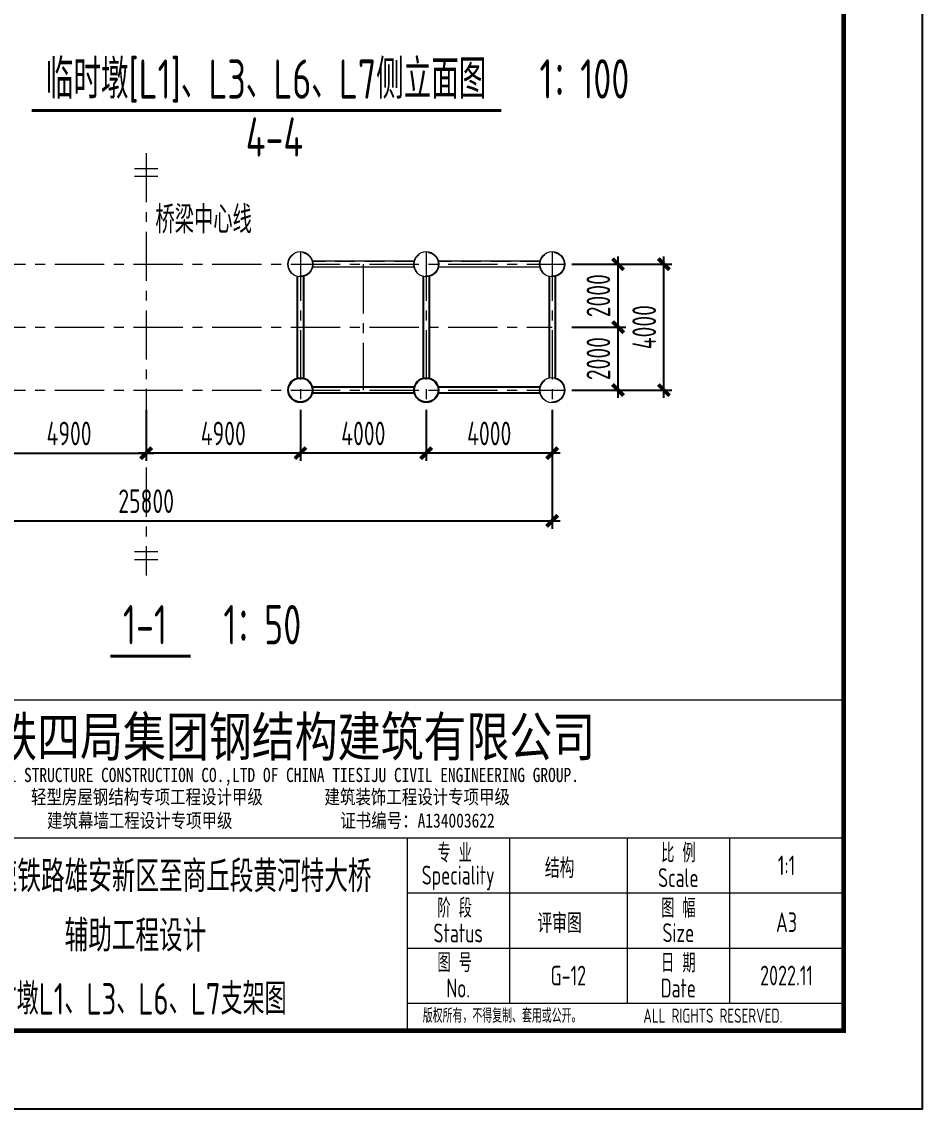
# Model space of a CAD drawing. Extents: x -2876908 to 633791, y -1383861 to 872234.
# Drawn here: x -1126782 to -1069560, y -631023 to -561891 of the extents above; entities that cross this region are included whole.
import ezdxf
from ezdxf.enums import TextEntityAlignment as Align

# ---------------------------------------------------------------- set-up
doc = ezdxf.new("R2010")
doc.units = 0
doc.header["$LTSCALE"] = 5
doc.header["$MEASUREMENT"] = 0
doc.linetypes.add('CENTER', pattern=[2, 1.25, -0.25, 0.25, -0.25])
doc.linetypes.add('DASHED', pattern=[0.75, 0.5, -0.25])
doc.layers.get('0').update_dxf_attribs({"linetype": 'CONTINUOUS', "lineweight": 25})
doc.layers.get('DEFPOINTS').update_dxf_attribs({"color": 35, "linetype": 'CONTINUOUS', "lineweight": 13})
for name, color, linetype, lineweight in [('1粗实线', 1, 'CONTINUOUS', 30), ('3中心线', 6, 'CENTER', 18), ('4虚线', 2, 'DASHED', 18), ('5标注', 3, 'CONTINUOUS', 15), ('6文本', 7, 'CONTINUOUS', 15), ('8轮廓线', 4, 'CONTINUOUS', 15), ('DIM', 3, 'CONTINUOUS', 0), ('HFZT', 5, 'CONTINUOUS', 15), ('THIN', 7, 'CONTINUOUS', 0)]:
    doc.layers.add(name, color=color, linetype=linetype, lineweight=lineweight)
for name, color, linetype in [('M_Dim', 3, 'CONTINUOUS'), ('M_Prof', 2, 'CONTINUOUS'), ('XI', 7, 'CONTINUOUS')]:
    doc.layers.add(name, color=color, linetype=linetype)
doc.styles.add('TSSD_Dimension', font='tssdeng.shx', dxfattribs={"width": 0.7, "bigfont": 'hztxt.shx'})
doc.styles.add('TSSD_NORM', font='tssdeng.shx', dxfattribs={"width": 0.7, "bigfont": 'hztxt.shx'})
doc.styles.add('图框-仿宋', font='tssdeng.shx', dxfattribs={"bigfont": 'hztxt.shx'})
doc.styles.add('图框-黑体', font='simhei.ttf', dxfattribs={"width": 0.9})
doc.styles.add('桥梁', font='tssdeng.shx', dxfattribs={"width": 0.75, "bigfont": 'hztxt.shx'})
doc.dimstyles.new('TSSD_100_100', dxfattribs={"dimtxt": 300, "dimasz": 100, "dimexe": 100, "dimexo": 250, "dimgap": 100, "dimtad": 1, "dimdec": 0, "dimzin": 0, "dimdsep": 46, "dimtxsty": 'TSSD_Dimension', "dimblk": 'ARCHTICK', "dimblk1": 'ARCHTICK', "dimblk2": 'ARCHTICK', "dimcen": 0, "dimdle": 100, "dimclrt": 7, "dimadec": 0, "dimazin": 0, "dimtfac": 1, "dimtdec": 0, "dimtix": 1, "dimtmove": 2, "dimatfit": 3, "dimfxl": 1, "dimtolj": 1, "dimtzin": 0, "dimarcsym": 0})

# ---------------------------------------------------------------- blocks, each defined once
blk = doc.blocks.new('_ArchTick')
at = {"color": 0, "linetype": 'ByBlock', "const_width": 0.5}
blk.add_lwpolyline([(-0.71, -0.71), (0.71, 0.71)], dxfattribs=at)
blk = doc.blocks.new('*D2044')
at = {"layer": 'DEFPOINTS', "color": 0, "transparency": 16777216}
for p in [(-1144677, -585306), (-1093077, -585306), (-1093077, -593620)]:
    blk.add_point(p, dxfattribs=at)
at = {"layer": 'DIM', "color": 0, "lineweight": -2, "transparency": 16777216}
for p, q in [((-1144677, -586556), (-1144677, -594120)), ((-1093077, -586556), (-1093077, -594120)), ((-1145177, -593620), (-1092577, -593620))]:
    blk.add_line(p, q, dxfattribs=at)
at = {"layer": 'DIM', "color": 0, "lineweight": -2, "transparency": 16777216, "xscale": 500, "yscale": 500, "zscale": 500, "rotation": 180}
blk.add_blockref('_ArchTick', (-1144677, -593620), dxfattribs=at)
at = {"layer": 'DIM', "color": 0, "lineweight": -2, "transparency": 16777216, "xscale": 500, "yscale": 500, "zscale": 500}
blk.add_blockref('_ArchTick', (-1093077, -593620), dxfattribs=at)
at = {"layer": 'DIM', "color": 7, "transparency": 16777216, "insert": (-1118877, -592370), "char_height": 1500, "attachment_point": 5, "style": 'TSSD_Dimension'}
blk.add_mtext('\\A1;25800', dxfattribs=at)
blk = doc.blocks.new('施工设计图框')
at = {"color": 7, "linetype": 'Continuous'}
blk.add_lwpolyline([(-395.5, -13.5), (-395.5, 283.5), (24.5, 283.5), (24.5, -13.5), (-395.5, -13.5)], dxfattribs=at)
at = {"layer": '1粗实线', "color": 7, "linetype": 'Continuous', "const_width": 0.6}
blk.add_lwpolyline([(-370.5, -3.5), (-370.5, 273.5), (14.5, 273.5), (14.5, -3.5), (-370.5, -3.5)], dxfattribs=at)
at = {"layer": 'HFZT'}
for p, q in [((14.5, 38.5), (-147.5, 38.5)), ((14.5, -3.5), (14.5, 38.5)), ((-147.5, 21), (14.5, 21)), ((-40.98, 21), (-40.98, -3.5)), ((-40.81, 21), (14.5, 21)), ((-27.98, 21), (-27.98, 0)), ((-13, 21), (-13, 0)), ((0, 21), (0, 0)), ((-40.98, 14), (14.5, 14)), ((-40.98, 7), (14.5, 7)), ((-40.98, 0), (14.5, 0)), ((-147.5, -3.5), (14.5, -3.5))]:
    blk.add_line(p, q, dxfattribs=at)
at = {"layer": 'HFZT', "style": '图框-仿宋', "width": 0.7}
for s, p in [('专 业', (-34.93, 19.2)), ('比 例', (-6.5, 19.2)), ('Speciality', (-34.48, 15.91)), ('Scale', (-6.5, 15.95)), ('阶 段', (-34.93, 12.2)), ('图 幅', (-6.5, 12.2)), ('Status', (-34.48, 8.91)), ('Size', (-6.5, 8.95)), ('图 号', (-34.93, 5.2)), ('日 期', (-6.5, 5.2)), ('No.', (-34.48, 1.91)), ('Date', (-6.5, 1.91))]:
    blk.add_text(s, height=2.4, dxfattribs=at).set_placement(p, align=Align.MIDDLE)
at = {"layer": 'HFZT', "color": 2, "style": '桥梁', "width": 0.75}
for s, p in [('京雄商高速铁路雄安新区至商丘段黄河特大桥', (-75.5, 14.1)), ('辅助工程设计', (-75.5, 6.55))]:
    blk.add_text(s, height=4, dxfattribs=at).set_placement(p, align=Align.CENTER)
at = {"layer": 'HFZT', "color": 2}
for s, style, width, p in [('结构', '桥梁', 0.75, (-21.59, 17.28)), ('评审图', '桥梁', 0.75, (-21.59, 10.28)), ('A3', '图框-仿宋', 0.7, (7.25, 10.28))]:
    blk.add_text(s, height=2.5, dxfattribs=dict(at, style=style, width=width)).set_placement(p, align=Align.MIDDLE)
at = {"layer": 'HFZT', "style": '图框-仿宋', "width": 0.7}
for s, p in [('版权所有，不得复制、套用或公开。', (-38.98, -2.5)), ('ALL RIGHTS RESERVED.', (-10.95, -2.5))]:
    blk.add_text(s, height=1.8, dxfattribs=at).set_placement(p)
at = {"layer": 'HFZT', "color": 2, "style": 'TSSD_NORM', "width": 0.7}
for tag, height, p in [('比例尺', 2.5, (7.25, 17.5)), ('图号', 2.5, (-20.49, 3.5)), ('日期', 2.5, (7.25, 3.5)), ('图名', 4, (-76.24, 0.75))]:
    blk.add_attdef(tag, text='', height=height, dxfattribs=at).set_placement(p, align=Align.MIDDLE)
at = {"layer": 'XI', "color": 5, "style": '图框-黑体', "width": 0.8}
for s, height, p in [('中铁四局集团钢结构建筑有限公司', 5, (-57.99, 31.37)), ('STEEL STRUCTURE CONSTRUCTION CO.,LTD OF CHINA TIESIJU CIVIL ENGINEERING GROUP.', 1.8, (-57.34, 28.1)), ('轻型房屋钢结构专项工程设计甲级        建筑装饰工程设计专项甲级 ', 1.8, (-57.85, 25.31)), ('建筑幕墙工程设计专项甲级              证书编号：A134003622', 1.8, (-58.29, 22.31))]:
    blk.add_text(s, height=height, dxfattribs=at).set_placement(p, align=Align.CENTER)
blk = doc.blocks.new('*D2080')
at = {"layer": 'DEFPOINTS', "color": 0, "transparency": 16777216}
for p in [(-1118877, -585306), (-1109077, -585306), (-1118877, -589314)]:
    blk.add_point(p, dxfattribs=at)
at = {"layer": 'DIM', "color": 0, "lineweight": -2, "transparency": 16777216}
for p, q in [((-1118877, -586556), (-1118877, -589814)), ((-1109077, -586556), (-1109077, -589814)), ((-1108577, -589314), (-1119377, -589314))]:
    blk.add_line(p, q, dxfattribs=at)
at = {"layer": 'DIM', "color": 0, "lineweight": -2, "transparency": 16777216, "xscale": 500, "yscale": 500, "zscale": 500, "rotation": 180}
blk.add_blockref('_ArchTick', (-1118877, -589314), dxfattribs=at)
at = {"layer": 'DIM', "color": 0, "lineweight": -2, "transparency": 16777216, "xscale": 500, "yscale": 500, "zscale": 500}
blk.add_blockref('_ArchTick', (-1109077, -589314), dxfattribs=at)
at = {"layer": 'DIM', "color": 7, "transparency": 16777216, "insert": (-1113977, -588064), "char_height": 1500, "attachment_point": 5, "style": 'TSSD_Dimension'}
blk.add_mtext('\\A1;4900', dxfattribs=at)
blk = doc.blocks.new('*D2081')
at = {"layer": 'DEFPOINTS', "color": 0, "transparency": 16777216}
for p in [(-1101077, -585306), (-1093077, -585306), (-1101077, -589314)]:
    blk.add_point(p, dxfattribs=at)
at = {"layer": 'DIM', "color": 0, "lineweight": -2, "transparency": 16777216}
for p, q in [((-1101077, -586556), (-1101077, -589814)), ((-1093077, -586556), (-1093077, -589814)), ((-1092577, -589314), (-1101577, -589314))]:
    blk.add_line(p, q, dxfattribs=at)
at = {"layer": 'DIM', "color": 0, "lineweight": -2, "transparency": 16777216, "xscale": 500, "yscale": 500, "zscale": 500, "rotation": 180}
blk.add_blockref('_ArchTick', (-1101077, -589314), dxfattribs=at)
at = {"layer": 'DIM', "color": 0, "lineweight": -2, "transparency": 16777216, "xscale": 500, "yscale": 500, "zscale": 500}
blk.add_blockref('_ArchTick', (-1093077, -589314), dxfattribs=at)
at = {"layer": 'DIM', "color": 7, "transparency": 16777216, "insert": (-1097077, -588064), "char_height": 1500, "attachment_point": 5, "style": 'TSSD_Dimension'}
blk.add_mtext('\\A1;4000', dxfattribs=at)
blk = doc.blocks.new('*D2082')
at = {"layer": 'DEFPOINTS', "color": 0, "transparency": 16777216}
for p in [(-1109077, -585306), (-1101077, -585306), (-1109077, -589314)]:
    blk.add_point(p, dxfattribs=at)
at = {"layer": 'DIM', "color": 0, "lineweight": -2, "transparency": 16777216}
for p, q in [((-1109077, -586556), (-1109077, -589814)), ((-1101077, -586556), (-1101077, -589814)), ((-1100577, -589314), (-1109577, -589314))]:
    blk.add_line(p, q, dxfattribs=at)
at = {"layer": 'DIM', "color": 0, "lineweight": -2, "transparency": 16777216, "xscale": 500, "yscale": 500, "zscale": 500, "rotation": 180}
blk.add_blockref('_ArchTick', (-1109077, -589314), dxfattribs=at)
at = {"layer": 'DIM', "color": 0, "lineweight": -2, "transparency": 16777216, "xscale": 500, "yscale": 500, "zscale": 500}
blk.add_blockref('_ArchTick', (-1101077, -589314), dxfattribs=at)
at = {"layer": 'DIM', "color": 7, "transparency": 16777216, "insert": (-1105077, -588064), "char_height": 1500, "attachment_point": 5, "style": 'TSSD_Dimension'}
blk.add_mtext('\\A1;4000', dxfattribs=at)
blk = doc.blocks.new('*D2084')
at = {"layer": 'DEFPOINTS', "color": 0, "transparency": 16777216}
for p in [(-1128677, -585306), (-1118877, -585306), (-1118877, -589314)]:
    blk.add_point(p, dxfattribs=at)
at = {"layer": 'DIM', "color": 0, "lineweight": -2, "transparency": 16777216}
for p, q in [((-1128677, -586556), (-1128677, -589814)), ((-1118877, -586556), (-1118877, -589814)), ((-1129177, -589314), (-1118377, -589314))]:
    blk.add_line(p, q, dxfattribs=at)
at = {"layer": 'DIM', "color": 0, "lineweight": -2, "transparency": 16777216, "xscale": 500, "yscale": 500, "zscale": 500, "rotation": 180}
blk.add_blockref('_ArchTick', (-1128677, -589314), dxfattribs=at)
at = {"layer": 'DIM', "color": 0, "lineweight": -2, "transparency": 16777216, "xscale": 500, "yscale": 500, "zscale": 500}
blk.add_blockref('_ArchTick', (-1118877, -589314), dxfattribs=at)
at = {"layer": 'DIM', "color": 7, "transparency": 16777216, "insert": (-1123777, -588064), "char_height": 1500, "attachment_point": 5, "style": 'TSSD_Dimension'}
blk.add_mtext('\\A1;4900', dxfattribs=at)
blk = doc.blocks.new('*D2098')
at = {"layer": 'DEFPOINTS', "color": 0, "transparency": 16777216}
for p in [(-1093077, -581306), (-1088890, -581306), (-1093077, -585306)]:
    blk.add_point(p, dxfattribs=at)
at = {"layer": 'DIM', "color": 0, "lineweight": -2, "transparency": 16777216}
for p, q in [((-1091827, -581306), (-1088390, -581306)), ((-1088890, -585806), (-1088890, -580806)), ((-1091827, -585306), (-1088390, -585306))]:
    blk.add_line(p, q, dxfattribs=at)
at = {"layer": 'DIM', "color": 0, "lineweight": -2, "transparency": 16777216, "xscale": 500, "yscale": 500, "zscale": 500}
for p, rotation in [((-1088890, -581306), 90), ((-1088890, -585306), 270)]:
    blk.add_blockref('_ArchTick', p, dxfattribs=dict(at, rotation=rotation))
at = {"layer": 'DIM', "color": 7, "transparency": 16777216, "insert": (-1090140, -583306), "char_height": 1500, "attachment_point": 5, "rotation": 90, "style": 'TSSD_Dimension'}
blk.add_mtext('\\A1;2000', dxfattribs=at)
blk = doc.blocks.new('*D2099')
at = {"layer": 'DEFPOINTS', "color": 0, "transparency": 16777216}
for p in [(-1093077, -577306), (-1088890, -577306), (-1093077, -581306)]:
    blk.add_point(p, dxfattribs=at)
at = {"layer": 'DIM', "color": 0, "lineweight": -2, "transparency": 16777216}
for p, q in [((-1088890, -581806), (-1088890, -576806)), ((-1091827, -577306), (-1088390, -577306)), ((-1091827, -581306), (-1088390, -581306))]:
    blk.add_line(p, q, dxfattribs=at)
at = {"layer": 'DIM', "color": 0, "lineweight": -2, "transparency": 16777216, "xscale": 500, "yscale": 500, "zscale": 500}
for p, rotation in [((-1088890, -577306), 90), ((-1088890, -581306), 270)]:
    blk.add_blockref('_ArchTick', p, dxfattribs=dict(at, rotation=rotation))
at = {"layer": 'DIM', "color": 7, "transparency": 16777216, "insert": (-1090140, -579306), "char_height": 1500, "attachment_point": 5, "rotation": 90, "style": 'TSSD_Dimension'}
blk.add_mtext('\\A1;2000', dxfattribs=at)
blk = doc.blocks.new('*D2100')
at = {"layer": 'DEFPOINTS', "color": 0, "transparency": 16777216}
for p in [(-1091827, -577306), (-1085978, -577306), (-1091827, -585306)]:
    blk.add_point(p, dxfattribs=at)
at = {"layer": 'DIM', "color": 0, "lineweight": -2, "transparency": 16777216}
for p, q in [((-1085978, -585806), (-1085978, -576806)), ((-1090577, -577306), (-1085478, -577306)), ((-1090577, -585306), (-1085478, -585306))]:
    blk.add_line(p, q, dxfattribs=at)
at = {"layer": 'DIM', "color": 0, "lineweight": -2, "transparency": 16777216, "xscale": 500, "yscale": 500, "zscale": 500}
for p, rotation in [((-1085978, -577306), 90), ((-1085978, -585306), 270)]:
    blk.add_blockref('_ArchTick', p, dxfattribs=dict(at, rotation=rotation))
at = {"layer": 'DIM', "color": 7, "transparency": 16777216, "insert": (-1087228, -581306), "char_height": 1500, "attachment_point": 5, "rotation": 90, "style": 'TSSD_Dimension'}
blk.add_mtext('\\A1;4000', dxfattribs=at)

msp = doc.modelspace()

# ---------------------------------------------------------------- linework, layer by layer
at = {"layer": '3中心线', "ltscale": 500}
for p, q in [((-1118876.957, -570236.864), (-1118876.957, -597089.197)), ((-1109076.963, -576506.36), (-1109076.963, -586106.36)), ((-1101076.963, -576506.36), (-1101076.963, -586106.36)), ((-1093076.963, -576506.36), (-1093076.963, -586106.36)), ((-1144676.95, -577306.36), (-1092276.963, -577306.36)), ((-1105076.963, -577306.36), (-1105076.963, -585306.36)), ((-1144676.95, -581306.36), (-1093076.963, -581306.36)), ((-1144676.95, -585306.36), (-1092276.963, -585306.36))]:
    msp.add_line(p, q, dxfattribs=at)
at = {"layer": '4虚线', "ltscale": 500}
for p, q in [((-1101855.985, -577124.36), (-1108297.941, -577124.36)), ((-1093855.985, -577124.36), (-1100297.941, -577124.36)), ((-1101855.985, -577488.36), (-1108297.941, -577488.36)), ((-1093855.985, -577488.36), (-1100297.941, -577488.36)), ((-1109258.963, -578085.382), (-1109258.963, -584527.337)), ((-1108894.963, -578085.382), (-1108894.963, -584527.337)), ((-1101258.963, -578085.382), (-1101258.963, -584527.337)), ((-1100894.963, -578085.382), (-1100894.963, -584527.337)), ((-1093258.963, -578085.382), (-1093258.963, -584527.337)), ((-1092894.963, -578085.382), (-1092894.963, -584527.337)), ((-1101855.985, -585124.36), (-1108297.941, -585124.36)), ((-1101855.985, -585488.36), (-1108297.941, -585488.36)), ((-1093855.985, -585124.36), (-1100297.941, -585124.36)), ((-1093855.985, -585488.36), (-1100297.941, -585488.36))]:
    msp.add_line(p, q, dxfattribs=at)
for centre in [(-1109076.963, -577306.36), (-1101076.963, -577306.36), (-1093076.963, -577306.36), (-1093076.963, -585306.36)]:
    msp.add_circle(centre, 768, dxfattribs=at)
at = {"layer": '8轮廓线'}
for p, q in [((-1101853.084, -577112.36), (-1108300.842, -577112.36)), ((-1093853.084, -577112.36), (-1100300.842, -577112.36)), ((-1101853.084, -577500.36), (-1108300.842, -577500.36)), ((-1093853.084, -577500.36), (-1100300.842, -577500.36))]:
    msp.add_line(p, q, dxfattribs=at)
for centre in [(-1109076.963, -577306.36), (-1101076.963, -577306.36), (-1093076.963, -577306.36), (-1109076.963, -585306.36), (-1101076.963, -585306.36), (-1093076.963, -585306.36)]:
    msp.add_circle(centre, 800, dxfattribs=at)
at = {"layer": 'M_Dim'}
for points in [[(-1126156.536, -567527.658, 200, 200, 0), (-1096310.971, -567527.658, 200, 200, 0)], [(-1121154.445, -602224.178, 200, 200, 0), (-1116050.746, -602224.178, 200, 200, 0)]]:
    msp.add_lwpolyline(points, format="xyseb", dxfattribs=at)
at = {"layer": 'M_Prof'}
for p, q in [((-1109270.963, -578082.481), (-1109270.963, -584530.239)), ((-1108882.963, -578082.481), (-1108882.963, -584530.239)), ((-1101270.963, -578082.481), (-1101270.963, -584530.239)), ((-1100882.963, -578082.481), (-1100882.963, -584530.239)), ((-1093270.963, -578082.481), (-1093270.963, -584530.239)), ((-1092882.963, -578082.481), (-1092882.963, -584530.239)), ((-1101853.084, -585112.36), (-1108300.842, -585112.36)), ((-1101853.084, -585500.36), (-1108300.842, -585500.36)), ((-1093853.084, -585112.36), (-1100300.842, -585112.36)), ((-1093853.084, -585500.36), (-1100300.842, -585500.36))]:
    msp.add_line(p, q, dxfattribs=at)
for centre in [(-1109076.963, -585306.36), (-1101076.963, -585306.36)]:
    msp.add_circle(centre, 768, dxfattribs=at)
at = {"layer": 'THIN'}
for p, q in [((-1118126.957, -571236.864), (-1119626.957, -571236.864)), ((-1118126.957, -571736.864), (-1119626.957, -571736.864)), ((-1118126.957, -595589.197), (-1119626.957, -595589.197)), ((-1118126.957, -596089.197), (-1119626.957, -596089.197))]:
    msp.add_line(p, q, dxfattribs=at)

# ---------------------------------------------------------------- block references
at = {"xscale": 500, "yscale": 500, "zscale": 500}
msp.add_blockref('施工设计图框', (-1081807.531, -624273.382), dxfattribs=at).add_auto_attribs({'日期': '2022.11', '比例尺': '1:1', '图号': 'G-12', '图名': '临时墩L1、L3、L6、L7支架图'})

# ---------------------------------------------------------------- texts
at = {"layer": '5标注', "color": 7, "insert": (-1118287.065, -575352.309), "char_height": 1750, "attachment_point": 7, "style": 'TSSD_NORM'}
msp.add_mtext('桥梁中心线', dxfattribs=at)
at = {"layer": '6文本', "style": 'TSSD_NORM', "width": 0.7}
for s, p in [('临时墩[L1]、L3、L6、L7侧立面图 ', (-1110724.703, -565524.452)), ('1：100', (-1091027.613, -565524.452)), ('4-4', (-1110724.703, -569213.734)), ('1-1', (-1118951.791, -600220.973)), ('1：50', (-1111494.874, -600220.973))]:
    msp.add_text(s, height=2500, dxfattribs=at).set_placement(p, align=Align.MIDDLE)

# ---------------------------------------------------------------- dimensions: what is measured, and where the dimension line sits
at = {"layer": 'DIM'}
for base, p1, p2, angle, picture, middle in [((-1088890.09, -577306.36), (-1093076.963, -581306.36), (-1093076.963, -577306.36), 90, '*D2099', (-1090140.09, -579306.36)), ((-1085978.311, -577306.36), (-1091826.963, -585306.36), (-1091826.963, -577306.36), 90, '*D2100', (-1087228.311, -581306.36)), ((-1088890.09, -581306.36), (-1093076.963, -585306.36), (-1093076.963, -581306.36), 90, '*D2098', (-1090140.09, -583306.36)), ((-1118876.957, -589313.875), (-1109076.963, -585306.36), (-1118876.957, -585306.36), 180, '*D2080', (-1113976.96, -588063.875)), ((-1109076.963, -589313.875), (-1101076.963, -585306.36), (-1109076.963, -585306.36), 180, '*D2082', (-1105076.963, -588063.875)), ((-1101076.963, -589313.875), (-1093076.963, -585306.36), (-1101076.963, -585306.36), 180, '*D2081', (-1097076.963, -588063.875))]:
    dim = msp.add_linear_dim(base=base, p1=p1, p2=p2, angle=angle, dimstyle='TSSD_100_100', override={"dimtxt": 1500, "dimasz": 500, "dimexe": 500, "dimexo": 1250, "dimgap": 500, "dimlfac": 0.5, "dimdle": 500}, dxfattribs=at)
    dim.commit()
    dim.dimension.update_dxf_attribs({"geometry": picture, "text_midpoint": middle})
for base, p1, p2, picture, middle in [((-1093076.963, -593620.226), (-1144676.95, -585306.36), (-1093076.963, -585306.36), '*D2044', (-1118876.957, -592370.226)), ((-1118876.957, -589313.875), (-1128676.95, -585306.36), (-1118876.957, -585306.36), '*D2084', (-1123776.954, -588063.875))]:
    dim = msp.add_linear_dim(base=base, p1=p1, p2=p2, dimstyle='TSSD_100_100', override={"dimtxt": 1500, "dimasz": 500, "dimexe": 500, "dimexo": 1250, "dimgap": 500, "dimlfac": 0.5, "dimdle": 500}, dxfattribs=at)
    dim.commit()
    dim.dimension.update_dxf_attribs({"geometry": picture, "text_midpoint": middle})

doc.saveas('drawing.dxf')
